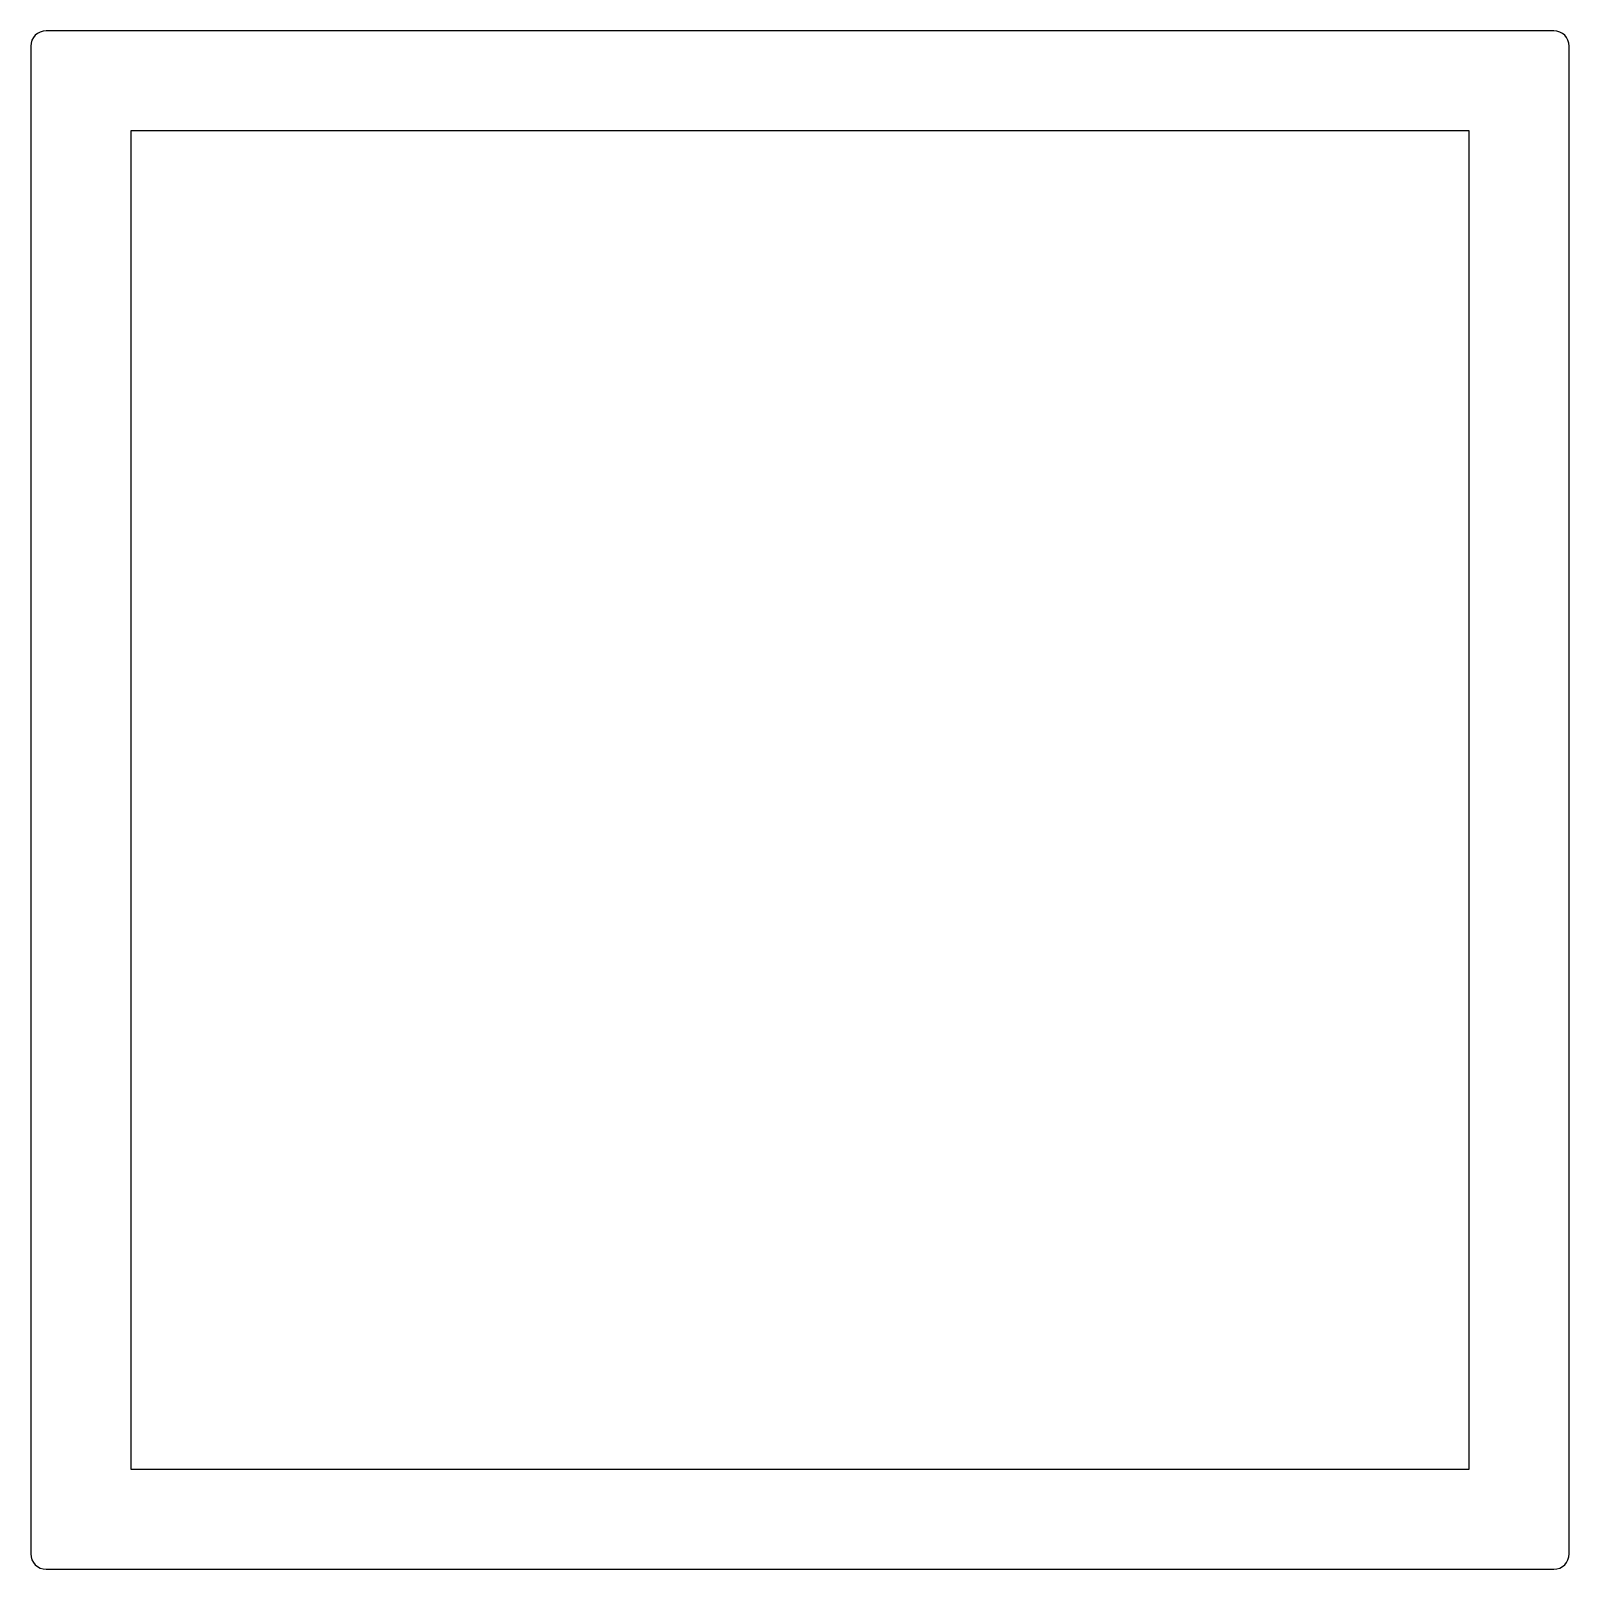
# Model space of a CAD drawing. Extents: x 1348 to 1368, y 692.4 to 712.4.
import ezdxf

# ---------------------------------------------------------------- set-up
doc = ezdxf.new("R2010")
doc.units = 0
doc.header["$LTSCALE"] = 0.5
doc.layers.get('0').update_dxf_attribs({"linetype": 'CONTINUOUS'})

msp = doc.modelspace()

# ---------------------------------------------------------------- linework, layer by layer
at = {"color": 7, "linetype": 'CONTINUOUS'}
for p, q in [((1367.837, 712.417), (1348.237, 712.417)), ((1348.037, 712.217), (1348.037, 692.617)), ((1368.037, 692.617), (1368.037, 712.217)), ((1349.337, 711.117), (1349.337, 693.717)), ((1366.737, 711.117), (1349.337, 711.117)), ((1366.737, 693.717), (1366.737, 711.117)), ((1349.337, 693.717), (1366.737, 693.717)), ((1348.237, 692.417), (1367.837, 692.417))]:
    msp.add_line(p, q, dxfattribs=at)
for centre, start, end in [((1348.237, 712.217), 90, 180), ((1367.837, 712.217), 0, 90), ((1348.237, 692.617), 180, 270), ((1367.837, 692.617), 270, 0)]:
    msp.add_arc(centre, 0.2, start, end, dxfattribs=at)

doc.saveas('drawing.dxf')
